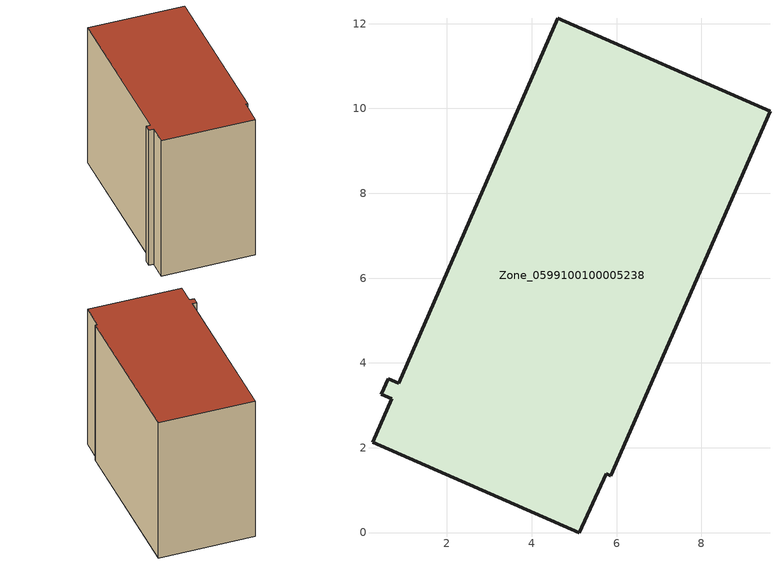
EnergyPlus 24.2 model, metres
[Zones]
Zone_0599100100005238
 floor ground (C_G): 0.7,3.15 0.45,3.27 0.61,3.63 0.86,3.52 4.61,12.12 9.62,9.93 5.86,1.34 5.75,1.38 5.12,0 0.24,2.13 z0
 wall outside (C_F): 4.61,12.12 0.86,3.52 0.61,3.63 0.45,3.27 0.7,3.15 0.24,2.13 5.12,0 5.75,1.38 5.86,1.34 9.62,9.93 4.61,12.12 z0:8.78
 roof outside (C_R): 0.45,3.27 0.7,3.15 0.24,2.13 5.12,0 5.75,1.38 5.86,1.34 9.62,9.93 4.61,12.12 0.86,3.52 0.61,3.63 z8.78
[BUILDING]
Pand.0599100100005238: North Axis=0; Terrain=City; Loads Convergence Tolerance Value=0.04; Temperature Convergence Tolerance Value=0.4; Solar Distribution=FullExterior; Maximum Number of Warmup Days=25; Minimum Number of Warmup Days=1
[Site:Location]
Rotterdam.The.Hague.AP_ZH_NLD Design_Conditions: Latitude=51.96; Longitude=4.45; Time Zone=1; Elevation=-4.5
[SITE:GROUNDTEMPERATURE:BUILDINGSURFACE]
18, 18, 18, 18, 18, 18, 18, 18, 18, 18, 18, 18
[MATERIAL] Thermal Absorptance=0.9; Solar Absorptance=0.7; Visible Absorptance=0.7
Name | Roughness | Thickness | Conductivity | Density | Specific Heat
G.TI.2006-2014 | MediumSmooth | 0.15 | 0.06 | 540 | 1210
F.TI.2006-2014 | Rough | 0.3 | 0.12 | 1920 | 840
R.TI.2006-2014 | MediumRough | 0.2 | 0.08 | 1500 | 1000
[CONSTRUCTION]
C_G: G.TI.2006-2014
C_F: F.TI.2006-2014
C_R: R.TI.2006-2014
[ZONE]
Zone_0599100100005238: Type=1; Multiplier=1; Ceiling Height=Autocalculate; Volume=Autocalculate; Floor Area=autocalculate; Part of Total Floor Area=Yes
[ZONEINFILTRATION:DESIGNFLOWRATE]
Infil_Zone_0599100100005238: Zone or ZoneList or Space or SpaceList=Zone_0599100100005238; Schedule=AlwaysOn; Design Flow Rate Calculation Method=Flow/Area; Flow Rate per Floor Area=0.0015; Constant Term Coefficient=1; Temperature Term Coefficient=0; Velocity Term Coefficient=0; Velocity Squared Term Coefficient=0
[HVACTEMPLATE:ZONE:IDEALLOADSAIRSYSTEM]
Zone_0599100100005238: Maximum Heating Supply Air Temperature=50; Minimum Cooling Supply Air Temperature=13; Maximum Heating Supply Air Humidity Ratio=0.0156; Minimum Cooling Supply Air Humidity Ratio=0.0077; Heating Limit=NoLimit; Cooling Limit=NoLimit; Dehumidification Control Type=ConstantSensibleHeatRatio; Cooling Sensible Heat Ratio=0.7; Dehumidification Setpoint=60; Humidification Control Type=None; Humidification Setpoint=30; Outdoor Air Method=None; Outdoor Air Flow Rate per Person=0.00944; Outdoor Air Flow Rate per Zone Floor Area=0; Outdoor Air Flow Rate per Zone=0; Demand Controlled Ventilation Type=None; Outdoor Air Economizer Type=NoEconomizer; Heat Recovery Type=None; Sensible Heat Recovery Effectiveness=0.7; Latent Heat Recovery Effectiveness=0.65
[ZONECONTROL:THERMOSTAT]
ThermostatControl_Zone_0599100100005238: Zone or ZoneList=Zone_0599100100005238; Control Type Schedule=DualSetpointControlType; Control 1=Thermostat_Zone_0599100100005238; Temperature Difference Between Cutout And Setpoint=0
[THERMOSTATSETPOINT:DUALSETPOINT]
Thermostat_Zone_0599100100005238: Heating Setpoint Temperature Schedule=HeatingSetpoint_Zone_0599100100005238; Cooling Setpoint Temperature Schedule=CoolingSetpoint_Zone_0599100100005238
[SCHEDULE:COMPACT]
HeatingSetpoint_Zone_0599100100005238: Through: 12/31, For: AllDays, Until: 24:00, 21
CoolingSetpoint_Zone_0599100100005238: Through: 12/31, For: AllDays, Until: 24:00, 24
DualSetpointControlType: Through: 12/31, For: AllDays, Until: 24:00, 4
AlwaysOn: Through: 12/31, For: AllDays, Until: 24:00, 1
